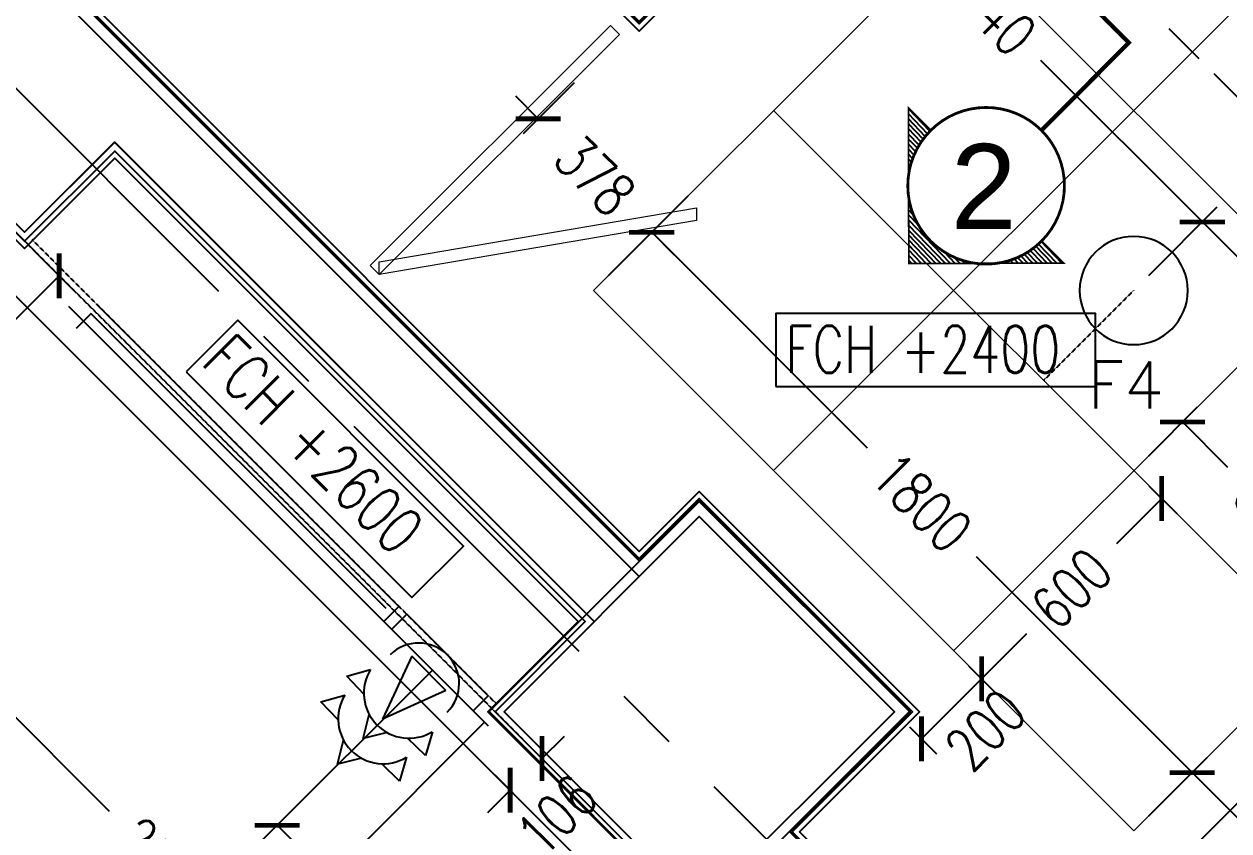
# Model space of a CAD drawing. Header units: millimetres. Extents: x 186805 to 449048, y 2167 to 51540.
# Drawn here: x 433022 to 435860, y 10894 to 12794 of the extents above; entities that cross this region are included whole.
import ezdxf
from ezdxf.enums import TextEntityAlignment as Align

# ---------------------------------------------------------------- set-up
doc = ezdxf.new("R2010")
doc.units = ezdxf.units.MM
for name, pattern in [('BC$0$DASHDOT2', [0.5, 0.25, -0.125, 0, -0.125]), ('BC$0$HIDDEN', [0.375, 0.25, -0.125]), ('BC$0$XR-BAS2-BLOCK-B$1$CENTER', [2, 1.25, -0.25, 0.25, -0.25]), ('CENTER', [2, 1.25, -0.25, 0.25, -0.25]), ('HIDDEN2', [0.1875, 0.125, -0.0625])]:
    doc.linetypes.add(name, pattern=pattern)
doc.layers.get('0').update_dxf_attribs({"linetype": 'CONTINUOUS'})
doc.layers.get('Defpoints').update_dxf_attribs({"linetype": 'CONTINUOUS'})
for name, color, linetype, lineweight in [('0-60x60-C', 3, 'CONTINUOUS', 13), ('A-Door shower', 3, 'CONTINUOUS', 9), ('wall', 4, 'CONTINUOUS', 25)]:
    doc.layers.add(name, color=color, linetype=linetype, lineweight=lineweight)
for name, color, linetype in [('0-cornice-C', 3, 'CONTINUOUS'), ('0TG-grid', 9, 'CENTER'), ('0TG-text', 4, 'CONTINUOUS'), ('A-ABOV', 1, 'HIDDEN2'), ('A-CONC-BLDG', 6, 'CONTINUOUS'), ('a-wall', 140, 'CONTINUOUS'), ('BC-dim', 1, 'CONTINUOUS'), ('BC-TILES', 2, 'CONTINUOUS'), ('dimension', 7, 'CONTINUOUS'), ('E-ARMATUR', 2, 'CONTINUOUS'), ('E-LITE-CLUG', 2, 'CONTINUOUS'), ('MEP', 16, 'CONTINUOUS'), ('SHADOW LINE', 151, 'CONTINUOUS'), ('SITE SURVEY ROOM$0$SITE SURVEY ROOM$0$DECORATIVE DETAILS-1$0$WALL FIXTURE DETAILS$0$ECO-WORLD DETAILS$0$FINAL ECO-1#$0$REV ECO$0$FINAL DRGS1$0$REFER', 7, 'CONTINUOUS'), ('TEXT', 3, 'CONTINUOUS')]:
    doc.layers.add(name, color=color, linetype=linetype)
doc.styles.add('BW.B$0$SAS', font='sanss___.ttf')
doc.styles.add('ROMANS_075', font='romans.shx', dxfattribs={"width": 0.75})
doc.dimstyles.new('ARCH_1-50B$0', dxfattribs={"dimscale": 1000, "dimtxt": 0.11, "dimasz": 0.075, "dimexe": 0.05, "dimexo": 0.05, "dimgap": 0.055, "dimtad": 0, "dimdec": 0, "dimrnd": 1, "dimzin": 12, "dimdsep": 46, "dimtxsty": 'ROMANS_075', "dimblk1": 'ARCHTICK', "dimblk2": 'ARCHTICK', "dimsah": 1, "dimcen": 0.07, "dimclrd": 9, "dimclre": 9, "dimadec": 0, "dimazin": 0, "dimtfac": 1, "dimtdec": 0, "dimtofl": 0, "dimtmove": 0, "dimatfit": 3, "dimldrblk": 'ARCHTICK', "dimfxl": 0.05, "dimtolj": 1, "dimtzin": 12, "dimarcsym": 0})

# ---------------------------------------------------------------- blocks, each defined once
blk = doc.blocks.new('A$C7C4A1575')
at = {"layer": 'A-ABOV', "color": 8}
blk.add_line((14887.5, 40340.1), (15981.1, 39246.5), dxfattribs=at)
at = {"layer": 'A-CONC-BLDG', "color": 8}
blk.add_lwpolyline([(14410.2, 39862.8), (13915.3, 40357.7), (14410.2, 40852.7), (14905.2, 40357.7)], close=True, dxfattribs=at)
at = {"layer": 'A-Door shower', "color": 8}
for points in [[(14416.6, 39171.1), (14416.6, 39201.1), (15163.8, 39328.4), (15163.8, 39298.4)], [(14619.4, 38741.5), (14598.1, 38762.7), (15163.8, 39328.4), (15185, 39307.2)]]:
    blk.add_lwpolyline(points, close=True, dxfattribs=at)
at = {"layer": 'a-wall', "color": 8}
blk.add_line((14569.3, 40021.9), (15895.7, 38695.5), dxfattribs=at)
blk.add_lwpolyline([(16167.9, 38635.4), (16107.8, 38695.5), (16320, 38907.6), (15999.3, 39228.3), (15787.2, 39016.2), (14675.4, 40127.9)], dxfattribs=at)
blk = doc.blocks.new('A$C32DD6ECA')
at = {"layer": '0-60x60-C', "color": 16, "xscale": 0.0418312498368323, "yscale": 0.0418312498368323, "zscale": 0.0418312498368323, "rotation": 180}
blk.add_blockref('A$C7C4A1575', (4397.08, 2202.64), dxfattribs=at)
blk = doc.blocks.new('_ArchTick')
at = {"color": 0, "linetype": 'ByBlock', "const_width": 0.15}
blk.add_lwpolyline([(-0.5, -0.5), (0.5, 0.5)], dxfattribs=at)
blk = doc.blocks.new('*D76')
at = {"layer": 'Defpoints', "color": 0, "transparency": 16777216}
for p in [(-565832.2, -210568.3), (-565993.7, -210729.8), (-564975.5, -211748.1)]:
    blk.add_point(p, dxfattribs=at)
at = {"layer": 'dimension', "color": 9, "lineweight": -2, "transparency": 16777216}
for p, q in [((-565958.4, -210694.5), (-565796.9, -210533)), ((-565832.2, -210568.3), (-565451.6, -210948.9)), ((-564814, -211586.5), (-565194.6, -211206)), ((-564940.2, -211712.7), (-564778.6, -211551.2))]:
    blk.add_line(p, q, dxfattribs=at)
at = {"layer": 'dimension', "color": 9, "lineweight": -2, "transparency": 16777216, "xscale": 75, "yscale": 75, "zscale": 75}
for p, rotation in [((-565832.2, -210568.3), 135.0000000000033), ((-564814, -211586.5), 315.0000000000032)]:
    blk.add_blockref('_ArchTick', p, dxfattribs=dict(at, rotation=rotation))
at = {"layer": 'dimension', "color": 0, "transparency": 16777216, "insert": (-565323.1, -211077.4), "char_height": 100, "attachment_point": 5, "rotation": 315, "style": 'ROMANS_075'}
blk.add_mtext('\\A1;1440', dxfattribs=at)
blk = doc.blocks.new('*D78')
at = {"layer": 'Defpoints', "color": 0, "transparency": 16777216}
for p in [(-567012, -209711.6), (-565832.2, -210568.3), (-565993.7, -210729.8)]:
    blk.add_point(p, dxfattribs=at)
at = {"layer": 'dimension', "color": 9, "lineweight": -2, "transparency": 16777216}
for p, q in [((-566976.6, -209676.3), (-566815.1, -209514.7)), ((-566850.4, -209550.1), (-566469.9, -209930.7)), ((-565832.2, -210568.3), (-566212.8, -210187.7)), ((-565958.4, -210694.5), (-565796.9, -210533))]:
    blk.add_line(p, q, dxfattribs=at)
at = {"layer": 'dimension', "color": 9, "lineweight": -2, "transparency": 16777216, "xscale": 75, "yscale": 75, "zscale": 75}
for p, rotation in [((-566850.4, -209550.1), 135.0000000000016), ((-565832.2, -210568.3), 315.0000000000016)]:
    blk.add_blockref('_ArchTick', p, dxfattribs=dict(at, rotation=rotation))
at = {"layer": 'dimension', "color": 0, "transparency": 16777216, "insert": (-566341.3, -210059.2), "char_height": 100, "attachment_point": 5, "rotation": 315, "style": 'ROMANS_075'}
blk.add_mtext('\\A1;1440', dxfattribs=at)
blk = doc.blocks.new('*D80')
at = {"layer": 'Defpoints', "color": 0, "transparency": 16777216}
for p in [(-564720.9, -210729.8), (-564631.6, -210819.2), (-565993.7, -212002.6)]:
    blk.add_point(p, dxfattribs=at)
at = {"layer": 'dimension', "color": 9, "lineweight": -2, "transparency": 16777216}
for p, q in [((-564685.6, -210765.2), (-564596.3, -210854.5)), ((-564631.6, -210819.2), (-565139.5, -211327)), ((-565904.4, -212092), (-565396.6, -211584.1)), ((-565958.4, -212038), (-565869, -212127.3))]:
    blk.add_line(p, q, dxfattribs=at)
at = {"layer": 'dimension', "color": 9, "lineweight": -2, "transparency": 16777216, "xscale": 75, "yscale": 75, "zscale": 75}
for p, rotation in [((-564631.6, -210819.2), 45.00000000000524), ((-565904.4, -212092), 225.0000000000052)]:
    blk.add_blockref('_ArchTick', p, dxfattribs=dict(at, rotation=rotation))
at = {"layer": 'dimension', "color": 0, "transparency": 16777216, "insert": (-565268, -211455.6), "char_height": 100, "attachment_point": 5, "rotation": 45, "style": 'ROMANS_075'}
blk.add_mtext('\\A1;1800', dxfattribs=at)
blk = doc.blocks.new('*D83')
at = {"layer": 'Defpoints', "color": 0, "transparency": 16777216}
for p in [(-566416, -211580.4), (-566557.4, -211721.8), (-566493.7, -211785.6)]:
    blk.add_point(p, dxfattribs=at)
at = {"layer": 'dimension', "color": 9, "lineweight": -2, "transparency": 16777216}
for p, q in [((-566380.6, -211615.8), (-566316.9, -211679.5)), ((-566352.2, -211644.1), (-566493.7, -211785.6)), ((-566522, -211757.2), (-566458.3, -211820.9))]:
    blk.add_line(p, q, dxfattribs=at)
at = {"layer": 'dimension', "color": 9, "lineweight": -2, "transparency": 16777216, "xscale": 75, "yscale": 75, "zscale": 75}
for p, rotation in [((-566352.2, -211644.1), 45.00000000005308), ((-566493.7, -211785.6), 225.000000000053)]:
    blk.add_blockref('_ArchTick', p, dxfattribs=dict(at, rotation=rotation))
at = {"layer": 'dimension', "color": 0, "transparency": 16777216, "insert": (-566343.1, -211764.4), "char_height": 100, "attachment_point": 5, "rotation": 45, "style": 'ROMANS_075'}
blk.add_mtext('\\A1;200', dxfattribs=at)
blk = doc.blocks.new('*D84')
at = {"layer": 'Defpoints', "color": 0, "transparency": 16777216}
for p in [(-567276.3, -210205.2), (-567009.1, -210472.4), (-567129.2, -210592.5)]:
    blk.add_point(p, dxfattribs=at)
at = {"layer": 'dimension', "color": 9, "lineweight": -2, "transparency": 16777216}
for p, q in [((-567311.6, -210240.6), (-567431.7, -210360.6)), ((-567396.4, -210325.3), (-567449.4, -210272.3)), ((-567044.4, -210507.8), (-567164.5, -210627.8)), ((-567129.2, -210592.5), (-567076.1, -210645.5))]:
    blk.add_line(p, q, dxfattribs=at)
at = {"layer": 'dimension', "color": 9, "lineweight": -2, "transparency": 16777216, "xscale": 75, "yscale": 75, "zscale": 75}
for p, rotation in [((-567396.4, -210325.3), 315), ((-567129.2, -210592.5), 135)]:
    blk.add_blockref('_ArchTick', p, dxfattribs=dict(at, rotation=rotation))
at = {"layer": 'dimension', "color": 0, "transparency": 16777216, "insert": (-567262.8, -210458.9), "char_height": 100, "attachment_point": 5, "rotation": 315, "style": 'ROMANS_075'}
blk.add_mtext('\\A1;378', dxfattribs=at)
blk = doc.blocks.new('*D85')
at = {"layer": 'Defpoints', "color": 0, "transparency": 16777216}
for p in [(-565993.7, -212002.6), (-564316.4, -213405.3), (-564453.8, -213542.6)]:
    blk.add_point(p, dxfattribs=at)
at = {"layer": 'dimension', "color": 9, "lineweight": -2, "transparency": 16777216}
for p, q in [((-565958.4, -211967.3), (-565821, -211829.9)), ((-565856.4, -211865.3), (-565218.7, -212502.9)), ((-564316.4, -213405.3), (-564954, -212767.6)), ((-564418.4, -213507.3), (-564281, -213369.9))]:
    blk.add_line(p, q, dxfattribs=at)
at = {"layer": 'dimension', "color": 9, "lineweight": -2, "transparency": 16777216, "xscale": 75, "yscale": 75, "zscale": 75}
for p, rotation in [((-565856.4, -211865.3), 135.0000000000303), ((-564316.4, -213405.3), 315.0000000000304)]:
    blk.add_blockref('_ArchTick', p, dxfattribs=dict(at, rotation=rotation))
at = {"layer": 'dimension', "color": 0, "transparency": 16777216, "insert": (-565086.4, -212635.3), "char_height": 100, "attachment_point": 5, "rotation": 315, "style": 'ROMANS_075'}
blk.add_mtext('\\A1;2178', dxfattribs=at)
blk = doc.blocks.new('*D86')
at = {"layer": 'Defpoints', "color": 0, "transparency": 16777216}
for p in [(-567129.2, -210592.5), (-567266.5, -210729.8), (-565993.7, -212002.6)]:
    blk.add_point(p, dxfattribs=at)
at = {"layer": 'dimension', "color": 9, "lineweight": -2, "transparency": 16777216}
for p, q in [((-567231.2, -210694.5), (-567093.8, -210557.1)), ((-567129.2, -210592.5), (-566621.3, -211100.3)), ((-565856.4, -211865.3), (-566364.2, -211357.4)), ((-565958.4, -211967.3), (-565821, -211829.9))]:
    blk.add_line(p, q, dxfattribs=at)
at = {"layer": 'dimension', "color": 9, "lineweight": -2, "transparency": 16777216, "xscale": 75, "yscale": 75, "zscale": 75}
for p, rotation in [((-567129.2, -210592.5), 135), ((-565856.4, -211865.3), 315)]:
    blk.add_blockref('_ArchTick', p, dxfattribs=dict(at, rotation=rotation))
at = {"layer": 'dimension', "color": 0, "transparency": 16777216, "insert": (-566492.8, -211228.9), "char_height": 100, "attachment_point": 5, "rotation": 315, "style": 'ROMANS_075'}
blk.add_mtext('\\A1;1800', dxfattribs=at)
blk = doc.blocks.new('*D87')
at = {"layer": 'Defpoints', "color": 0, "transparency": 16777216}
for p in [(-565993.7, -211154.1), (-565928, -211219.9), (-566418, -211578.4)]:
    blk.add_point(p, dxfattribs=at)
at = {"layer": 'dimension', "color": 9, "lineweight": -2, "transparency": 16777216}
for p, q in [((-565958.4, -211189.5), (-565892.6, -211255.2)), ((-565928, -211219.9), (-566034.3, -211326.2)), ((-566352.2, -211644.1), (-566245.9, -211537.8)), ((-566382.6, -211613.7), (-566316.9, -211679.5))]:
    blk.add_line(p, q, dxfattribs=at)
at = {"layer": 'dimension', "color": 9, "lineweight": -2, "transparency": 16777216, "xscale": 75, "yscale": 75, "zscale": 75}
for p, rotation in [((-565928, -211219.9), 45.00000000001572), ((-566352.2, -211644.1), 225.0000000000157)]:
    blk.add_blockref('_ArchTick', p, dxfattribs=dict(at, rotation=rotation))
at = {"layer": 'dimension', "color": 0, "transparency": 16777216, "insert": (-566140.1, -211432), "char_height": 100, "attachment_point": 5, "rotation": 45, "style": 'ROMANS_075'}
blk.add_mtext('\\A1;600', dxfattribs=at)
blk = doc.blocks.new('*D88')
at = {"layer": 'Defpoints', "color": 0, "transparency": 16777216}
for p in [(-565878.9, -211039.3), (-565993.7, -211154.1), (-565569.5, -211578.4)]:
    blk.add_point(p, dxfattribs=at)
at = {"layer": 'dimension', "color": 9, "lineweight": -2, "transparency": 16777216}
for p, q in [((-565958.4, -211118.8), (-565843.6, -211003.9)), ((-565878.9, -211039.3), (-565772.6, -211145.6)), ((-565454.7, -211463.6), (-565561, -211357.2)), ((-565534.1, -211543), (-565419.3, -211428.2))]:
    blk.add_line(p, q, dxfattribs=at)
at = {"layer": 'dimension', "color": 9, "lineweight": -2, "transparency": 16777216, "xscale": 75, "yscale": 75, "zscale": 75}
for p, rotation in [((-565878.9, -211039.3), 135.0000000000315), ((-565454.7, -211463.6), 315.0000000000314)]:
    blk.add_blockref('_ArchTick', p, dxfattribs=dict(at, rotation=rotation))
at = {"layer": 'dimension', "color": 0, "transparency": 16777216, "insert": (-565666.8, -211251.4), "char_height": 100, "attachment_point": 5, "rotation": 315, "style": 'ROMANS_075'}
blk.add_mtext('\\A1;600', dxfattribs=at)
blk = doc.blocks.new('*D167')
at = {"layer": 'Defpoints', "color": 0, "transparency": 16777216}
for p in [(-567345.2, -211874.4), (-567462.5, -211907), (-567420.2, -211949.4)]:
    blk.add_point(p, dxfattribs=at)
at = {"layer": 'dimension', "color": 9, "lineweight": -2, "transparency": 16777216}
for p, q in [((-567380.6, -211839.1), (-567422.9, -211796.7)), ((-567387.6, -211832.1), (-567334.6, -211779.1)), ((-567455.6, -211914), (-567497.9, -211871.7)), ((-567462.5, -211907), (-567515.6, -211960.1))]:
    blk.add_line(p, q, dxfattribs=at)
at = {"layer": 'dimension', "color": 9, "lineweight": -2, "transparency": 16777216, "xscale": 75, "yscale": 75, "zscale": 75}
for p, rotation in [((-567387.6, -211832.1), 225.0000000001891), ((-567462.5, -211907), 45.0000000001891)]:
    blk.add_blockref('_ArchTick', p, dxfattribs=dict(at, rotation=rotation))
at = {"layer": 'dimension', "color": 0, "transparency": 16777216, "insert": (-567352.2, -211965.4), "char_height": 100, "attachment_point": 5, "rotation": 45, "style": 'ROMANS_075'}
blk.add_mtext('\\A1;106', dxfattribs=at)
blk = doc.blocks.new('*D195')
at = {"layer": 'Defpoints', "color": 0, "transparency": 16777216}
for p in [(-567610.1, -211588.3), (-567487.2, -211711.2), (-567888.3, -212112.3)]:
    blk.add_point(p, dxfattribs=at)
at = {"layer": 'dimension', "color": 9, "lineweight": -2, "transparency": 16777216}
for p, q in [((-567645.5, -211623.7), (-568046.5, -212024.7)), ((-567522.6, -211746.6), (-567923.6, -212147.6)), ((-568011.2, -211989.4), (-567888.3, -212112.3))]:
    blk.add_line(p, q, dxfattribs=at)
at = {"layer": 'dimension', "color": 9, "lineweight": -2, "transparency": 16777216, "xscale": 75, "yscale": 75, "zscale": 75}
for p, rotation in [((-568011.2, -211989.4), 134.9999999989823), ((-567888.3, -212112.3), 314.9999999989823)]:
    blk.add_blockref('_ArchTick', p, dxfattribs=dict(at, rotation=rotation))
at = {"layer": 'dimension', "color": 0, "transparency": 16777216, "insert": (-568149.5, -212250.6), "char_height": 100, "attachment_point": 5, "rotation": 315, "style": 'ROMANS_075'}
blk.add_mtext('\\A1;174', dxfattribs=at)
blk = doc.blocks.new('*D196')
at = {"layer": 'Defpoints', "color": 0, "transparency": 16777216}
for p in [(-568774.5, -210494.7), (-566681.1, -212588), (-567227.9, -213134.7)]:
    blk.add_point(p, dxfattribs=at)
at = {"layer": 'dimension', "color": 9, "lineweight": -2, "transparency": 16777216}
for p, q in [((-568809.8, -210530.1), (-569356.5, -211076.8)), ((-569321.2, -211041.4), (-568406.8, -211955.8)), ((-567227.9, -213134.7), (-568142.2, -212220.4)), ((-566716.5, -212623.4), (-567263.2, -213170.1))]:
    blk.add_line(p, q, dxfattribs=at)
at = {"layer": 'dimension', "color": 9, "lineweight": -2, "transparency": 16777216, "xscale": 75, "yscale": 75, "zscale": 75}
for p, rotation in [((-569321.2, -211041.4), 134.9999999999598), ((-567227.9, -213134.7), 314.9999999999598)]:
    blk.add_blockref('_ArchTick', p, dxfattribs=dict(at, rotation=rotation))
at = {"layer": 'dimension', "color": 0, "transparency": 16777216, "insert": (-568274.5, -212088.1), "char_height": 100, "attachment_point": 5, "rotation": 315, "style": 'ROMANS_075'}
blk.add_mtext('\\A1;2960', dxfattribs=at)
blk = doc.blocks.new('f44')
at = {"layer": 'E-ARMATUR', "color": 16}
blk.add_circle((0, 0), 127.5, dxfattribs=at)
blk = doc.blocks.new('*D237')
at = {"layer": '0TG-text', "color": 9, "lineweight": -2, "transparency": 16777216}
for p, q in [((-570500.1, -212080.3), (-569950.2, -211530.5)), ((-569985.6, -211565.8), (-569052.3, -212499.1)), ((-567832.9, -213718.6), (-568766.2, -212785.3)), ((-568347.4, -214233.1), (-567797.5, -213683.2))]:
    blk.add_line(p, q, dxfattribs=at)
at = {"layer": 'Defpoints', "color": 0, "transparency": 16777216}
for p in [(-570535.4, -212115.7), (-567832.9, -213718.6), (-568382.7, -214268.4)]:
    blk.add_point(p, dxfattribs=at)
at = {"layer": '0TG-text', "color": 9, "lineweight": -2, "transparency": 16777216, "xscale": 75, "yscale": 75, "zscale": 75}
for p, rotation in [((-569985.6, -211565.8), 134.9999999999996), ((-567832.9, -213718.6), 314.9999999999996)]:
    blk.add_blockref('_ArchTick', p, dxfattribs=dict(at, rotation=rotation))
at = {"layer": '0TG-text', "color": 0, "transparency": 16777216, "insert": (-568909.2, -212642.2), "char_height": 110, "attachment_point": 5, "rotation": 315, "style": 'ROMANS_075'}
blk.add_mtext('\\A1;3044', dxfattribs=at)
blk = doc.blocks.new('*D239')
at = {"layer": '0TG-text', "color": 9, "lineweight": -2, "transparency": 16777216}
for p, q in [((-568784.4, -210435.3), (-568489.3, -210730.4)), ((-568524.6, -210695), (-569240.8, -211411.2)), ((-570240.4, -212410.8), (-569524.2, -211694.6)), ((-570500.1, -212151.1), (-570205, -212446.1))]:
    blk.add_line(p, q, dxfattribs=at)
at = {"layer": 'Defpoints', "color": 0, "transparency": 16777216}
for p in [(-568819.7, -210400), (-568524.6, -210695), (-570535.4, -212115.7)]:
    blk.add_point(p, dxfattribs=at)
at = {"layer": '0TG-text', "color": 9, "lineweight": -2, "transparency": 16777216, "xscale": 75, "yscale": 75, "zscale": 75}
for p, rotation in [((-568524.6, -210695), 44.99999999993731), ((-570240.4, -212410.8), 224.9999999999373)]:
    blk.add_blockref('_ArchTick', p, dxfattribs=dict(at, rotation=rotation))
at = {"layer": '0TG-text', "color": 0, "transparency": 16777216, "insert": (-569382.5, -211552.9), "char_height": 110, "attachment_point": 5, "rotation": 45, "style": 'ROMANS_075'}
blk.add_mtext('\\A1;2426', dxfattribs=at)
blk = doc.blocks.new('A$C35C014DB')
at = {"layer": 'SITE SURVEY ROOM$0$SITE SURVEY ROOM$0$DECORATIVE DETAILS-1$0$WALL FIXTURE DETAILS$0$ECO-WORLD DETAILS$0$FINAL ECO-1#$0$REV ECO$0$FINAL DRGS1$0$REFER'}
h = blk.add_hatch(dxfattribs=at)
h.set_pattern_fill('ANSI31', color=8, scale=65.876541, angle=181.1291, style=0)
h.set_pattern_definition([(313.87088, (18232.939, 7622.172), (-5.936328, -5.706848), [])])
h.paths.add_polyline_path([(15353.4, 9346.2, -0.333605), (15196.4, 9502.5), (15196.8, 9345.9)])
h.paths.add_polyline_path([(15248.3, 9659.1), (15196, 9711.1), (15196.3, 9554.5, -0.162403)])
h.paths.add_polyline_path([(15562, 9346.7), (15509.7, 9398.8, -0.162403), (15405.4, 9346.3)])
h.paths.add_polyline_path([(15099.7, 9680.9), (15183.3, 9764.8), (15225, 9723.4), (15141.3, 9639.4)], flags=9)
at = {"color": 8, "linetype": 'BC$0$HIDDEN', "ltscale": 400}
blk.add_line((16941.4, 8767.5), (15571.2, 10137.8), dxfattribs=at)
at = {"color": 9}
blk.add_lwpolyline([(7749.1, 8512.9), (8983.6, 7278.4), (8983.6, 3762.9), (11357, 3762.9), (15053.5, 7459.4), (14222.6, 8290.2), (14434.7, 8502.3), (13326.5, 9610.6), (13114.4, 9398.4), (12772.5, 9740.3), (12984.6, 9952.4), (12157.3, 10779.8), (11945.2, 10567.6), (11605.8, 10907), (11817.9, 11119.2), (9594.6, 13342.5), (9382.5, 13130.4), (8907.8, 13605), (8907.8, 15662.9)], dxfattribs=at)
at = {"layer": '0-60x60-C', "color": 2}
for p, q in [((14453.9, 9282.2), (15726.7, 10555)), ((15726.7, 8009.4), (14453.9, 9282.2)), ((16999.5, 9282.2), (15726.7, 8009.4))]:
    blk.add_line(p, q, dxfattribs=at)
at = {"layer": '0-60x60-C', "color": 1}
for p, q in [((16151, 10130.7), (14878.2, 8857.9)), ((16575.2, 8857.9), (15302.5, 10130.7)), ((16151, 8433.7), (14878.2, 9706.5)), ((16575.2, 9706.5), (15302.5, 8433.7))]:
    blk.add_line(p, q, dxfattribs=at)
at = {"layer": '0-cornice-C', "color": 1}
blk.add_lwpolyline([(7899, 8512.9), (10874.5, 11488.5), (14903.5, 7459.4), (11310.9, 3868.9), (9089.6, 3868.9), (9089.6, 7322.3)], close=True, dxfattribs=at)
at = {"layer": '0TG-grid', "linetype": 'BC$0$XR-BAS2-BLOCK-B$1$CENTER', "ltscale": 600}
blk.add_line((18663.2, 4189), (9081.9, 13770.3), dxfattribs=at)
at = {"layer": 'A-ABOV'}
blk.add_line((14288.3, 8224.5), (13114.4, 9398.4), dxfattribs=at)
at = {"layer": 'A-CONC-BLDG'}
blk.add_lwpolyline([(14703.4, 7830.6), (14243.8, 8290.2), (14703.4, 8749.8), (15163.1, 8290.2)], close=True, dxfattribs=at)
at = {"layer": 'BC-dim', "color": 2, "linetype": 'BC$0$DASHDOT2', "ltscale": 500, "const_width": 10}
blk.add_lwpolyline([(15509.2, 9659.6), (15715.2, 9865.7), (14973.7, 10610.2)], dxfattribs=at)
at = {"layer": 'BC-TILES', "color": 71}
blk.add_lwpolyline([(16842.4, 6081.9), (18149.2, 7388.7), (16876.4, 8661.4), (17371.4, 9156.4), (15055.8, 11471.9), (14774.3, 11471.9), (13997.2, 10694.9), (14669, 10023.2), (14561.5, 9915.7), (13889.7, 10587.4), (13254.8, 9952.4), (14562, 8645.2), (14703.4, 8786.6), (15199.8, 8290.2), (14917, 8007.4)], close=True, dxfattribs=at)
at = {"layer": 'BC-TILES'}
blk.add_lwpolyline([(16842.4, 6087.6), (18143.5, 7388.7), (16870.7, 8661.4), (17365.7, 9156.4), (15054.2, 11467.9), (14775.9, 11467.9), (14002.9, 10694.9), (14674.7, 10023.2), (14561.5, 9910), (13889.7, 10581.8), (13260.4, 9952.4), (14562, 8650.8), (14703.4, 8792.3), (15205.5, 8290.2), (14922.6, 8007.4)], close=True, dxfattribs=at)
at = {"layer": 'E-LITE-CLUG', "linetype": 'HIDDEN2'}
blk.add_line((15726.7, 9282.2), (15514.6, 9070.1), dxfattribs=at)
at = {"layer": 'MEP'}
for p, q in [((13217.9, 9245.5), (13995.7, 8467.6)), ((13270.9, 9227.8), (13235.5, 9192.4)), ((13965.6, 8533), (13271.4, 9227.3)), ((13995.7, 8538.3), (13288.6, 9245.5)), ((13930.8, 8532.5), (14206.3, 8257)), ((13960.3, 8503), (13995.7, 8538.3)), ((14014.4, 8519.7), (13979, 8484.3)), ((14206.3, 8327.8), (14014.4, 8519.7)), ((14026.8, 8420.9), (13957.7, 8272.4)), ((14106.8, 8340.2), (14026.8, 8420.9)), ((13873.1, 8373.8), (13929.4, 8389.6)), ((13913.6, 8331.5), (13873.1, 8373.8)), ((13812.3, 8313.5), (13868.7, 8329.4)), ((14106.8, 8340.2), (13957.7, 8272.4)), ((14170.9, 8292.4), (14206.3, 8327.8)), ((13852.9, 8271.3), (13812.3, 8313.5)), ((13911.7, 8226.9), (13926.2, 8283.6)), ((13968.6, 8240.8), (13911.7, 8226.9)), ((14074.7, 8243.1), (14058.3, 8186.9)), ((13851, 8166.6), (13865.5, 8223.4)), ((14058.3, 8186.9), (14016.4, 8227.8)), ((13907.9, 8180.6), (13851, 8166.6)), ((14013.9, 8182.9), (13997.6, 8126.7)), ((13997.6, 8126.7), (13955.7, 8167.6))]:
    blk.add_line(p, q, dxfattribs=at)
for points in [[(13826.1, 9840.5, 0, 0, 0), (13751.5, 9915.1, 0, 0, 0), (13775.8, 9939.4, 0, 0, 0), (13676.1, 9944.5, 0, 0, 0), (13699.1, 9967.5, 0, 0, 0), (13635.8, 10030.8, 60, 0, 0), (13529.7, 10136.9, 0, 0, 0)], [(13560.9, 8775.1, 0, 0, 0), (13386.5, 8600.7, 75, 0, 0), (13280.4, 8494.6, 0, 0, 0)], [(13773.1, 8563, 0, 0, 0), (13598.6, 8388.6, 75, 0, 0), (13492.6, 8282.5, 0, 0, 0)], [(13978.5, 8357.6, 0, 0, 0), (13804, 8183.1, 75, 0, 0), (13698, 8077.1, 0, 0, 0)], [(13737.5, 8005.8, 0, 0, 0), (13812.1, 8080.4, 0, 0, 0), (13836.4, 8056.1, 0, 0, 0), (13841.5, 8155.8, 0, 0, 0), (13864.5, 8132.8, 0, 0, 0), (13927.8, 8196.1, 60, 0, 0), (14033.9, 8302.2, 0, 0, 0)]]:
    blk.add_lwpolyline(points, format="xyseb", dxfattribs=at)
for centre, radius, start, end in [((14042.7, 8356.7), 95.2, 314.7514, 134.7514), ((14019.6, 8333.8), 106.1, 148.2502, 301.2527), ((13958.9, 8273.6), 106.1, 148.2502, 301.2527)]:
    blk.add_arc(centre, radius, start, end, dxfattribs=at)
at = {"layer": 'SHADOW LINE'}
blk.add_lwpolyline([(7754, 8524.9), (8995.6, 7283.4), (8995.6, 3774.9), (11352.1, 3774.9), (15036.5, 7459.4), (14205.6, 8290.2), (14417.8, 8502.3), (13326.5, 9593.6), (13114.4, 9381.5), (12755.5, 9740.3), (12967.7, 9952.4), (12157.3, 10762.8), (11945.2, 10550.7), (11588.8, 10907), (11801, 11119.2), (9594.6, 13325.5), (9382.5, 13113.4), (8895.8, 13600)], dxfattribs=at)
blk.add_lwpolyline([(16842.4, 6104.5), (18126.5, 7388.7), (16853.8, 8661.4), (17348.7, 9156.4), (15049.2, 11455.9), (14780.9, 11455.9), (14019.9, 10694.9), (14691.6, 10023.2), (14561.5, 9893), (13889.7, 10564.8), (13277.4, 9952.4), (14562, 8667.8), (14703.4, 8809.2), (15222.5, 8290.2), (14939.6, 8007.4)], close=True, dxfattribs=at)
at = {"layer": 'SITE SURVEY ROOM$0$SITE SURVEY ROOM$0$DECORATIVE DETAILS-1$0$WALL FIXTURE DETAILS$0$ECO-WORLD DETAILS$0$FINAL ECO-1#$0$REV ECO$0$FINAL DRGS1$0$REFER', "color": 8, "const_width": 6.59}
blk.add_lwpolyline([(15248.3, 9659.1, -1), (15509.7, 9398.8, -1), (15248.3, 9659.1)], format="xyb", dxfattribs=at)
at = {"layer": 'SITE SURVEY ROOM$0$SITE SURVEY ROOM$0$DECORATIVE DETAILS-1$0$WALL FIXTURE DETAILS$0$ECO-WORLD DETAILS$0$FINAL ECO-1#$0$REV ECO$0$FINAL DRGS1$0$REFER', "color": 1, "const_width": 3.95}
blk.add_lwpolyline([(15509.8, 9398.9), (15562, 9346.7), (15196.8, 9345.9), (15196, 9712.7), (15249, 9659.7)], dxfattribs=at)
at = {"layer": 'TEXT', "color": 4}
for points in [[(14883.8, 9056.4), (15636.3, 9056.4), (15636.3, 9228.2), (14883.8, 9228.2)], [(13494.7, 9091), (14026.8, 8558.9), (14148.2, 8680.4), (13616.2, 9212.5)]]:
    blk.add_lwpolyline(points, close=True, dxfattribs=at)
at = {"layer": 'wall'}
blk.add_line((14562, 8608.4), (13218, 9952.4), dxfattribs=at)
blk.add_lwpolyline([(12945.8, 10012.5), (13005.9, 9952.4), (12793.7, 9740.3), (13114.4, 9419.6), (13326.5, 9631.8), (14456, 8502.3)], dxfattribs=at)
at = {"layer": 'MEP', "xscale": -1, "rotation": 180}
blk.add_blockref('f44', (15726.7, 9282.2), dxfattribs=at)
at = {"layer": 'SITE SURVEY ROOM$0$SITE SURVEY ROOM$0$DECORATIVE DETAILS-1$0$WALL FIXTURE DETAILS$0$ECO-WORLD DETAILS$0$FINAL ECO-1#$0$REV ECO$0$FINAL DRGS1$0$REFER', "color": 3, "style": 'BW.B$0$SAS'}
blk.add_text('2', height=200, dxfattribs=at).set_placement((15295.7, 9627.3), align=Align.TOP_LEFT)
at = {"layer": 'TEXT', "color": 2, "linetype": 'Continuous', "style": 'ROMANS_075'}
blk.add_text('F4', height=110, dxfattribs=at).set_placement((15618.7, 9004.7))
at = {"layer": 'TEXT', "color": 2, "linetype": 'Continuous', "insert": (14906.7, 9143.7), "char_height": 110, "attachment_point": 4, "style": 'ROMANS_075'}
blk.add_mtext('FCH +2400', dxfattribs=at)
at = {"layer": 'TEXT', "color": 2, "linetype": 'Continuous', "insert": (13566, 9149.2), "char_height": 110, "attachment_point": 4, "rotation": 315, "style": 'ROMANS_075'}
blk.add_mtext('FCH +2600', dxfattribs=at)
at = {"layer": '0TG-text', "color": 2}
for p2, distance, picture, middle in [((12900.7, 9612.1), -417.3, '*D239', (12337.9, 8459.1)), ((13337.7, 5743.6), 777.6, '*D237', (12811.2, 7369.8))]:
    dim = blk.add_aligned_dim(p1=(11185, 7896.3), p2=p2, distance=distance, dimstyle='ARCH_1-50B$0', dxfattribs=at)
    dim.commit()
    dim.dimension.update_dxf_attribs({"geometry": picture, "text_midpoint": middle, "insert": (581720.5, 220012)})
at = {"layer": 'dimension'}
for p1, p2, distance, picture, middle in [((14708.5, 10300.4), (15726.7, 9282.2), 228.4, '*D78', (15379.1, 9952.8)), ((14444.2, 9806.8), (14711.4, 9539.6), -169.8, '*D84', (14457.7, 9553.2)), ((12946, 9517.3), (15039.3, 7424), -773.2, '*D196', (13445.9, 7924)), ((16744.9, 8264), (15726.7, 9282.2), -228.4, '*D76', (16397.4, 8934.6)), ((15726.7, 8009.4), (14453.9, 9282.2), -194.3, '*D86', (15227.7, 8783.2)), ((15726.7, 8009.4), (16999.5, 9282.2), -126.3, '*D80', (16452.4, 8556.5)), ((16151, 8433.7), (15726.7, 8857.9), -162.4, '*D88', (16053.7, 8760.6)), ((15302.5, 8433.7), (15726.7, 8857.9), -93, '*D87', (15580.4, 8580)), ((14110.3, 8423.7), (14233.2, 8300.8), -567.2, '*D195', (13571, 7761.5)), ((15726.7, 8009.4), (17266.7, 6469.4), 194.3, '*D85', (16634.1, 7376.8))]:
    dim = blk.add_aligned_dim(p1=p1, p2=p2, distance=distance, dimstyle='ARCH_1-50B$0', override={"dimtxt": 0.1, "dimtmove": 2}, dxfattribs=at)
    dim.commit()
    dim.dimension.update_dxf_attribs({"geometry": picture, "text_midpoint": middle, "insert": (581720.5, 220012)})
for base, p1, p2, picture, middle in [((15226.8, 8226.5), (15304.5, 8431.6), (15163.1, 8290.2), '*D83', (15377.4, 8247.6)), ((14257.9, 8105), (14375.2, 8137.6), (14300.3, 8062.7), '*D167', (14368.2, 8046.6))]:
    dim = blk.add_linear_dim(base=base, p1=p1, p2=p2, angle=225, dimstyle='ARCH_1-50B$0', override={"dimtxt": 0.1, "dimtmove": 2}, dxfattribs=at)
    dim.commit()
    dim.dimension.update_dxf_attribs({"geometry": picture, "text_midpoint": middle, "dimtype": 129, "insert": (581720.5, 220012)})

msp = doc.modelspace()

# ---------------------------------------------------------------- block references
at = {"linetype": 'ByBlock'}
msp.add_blockref('A$C35C014DB', (419909.3, 2884.3), dxfattribs=at)
at = {"layer": '0-60x60-C', "color": 16, "xscale": 23.90557308239969, "yscale": 23.90557308239969, "zscale": 23.90557308239969}
msp.add_blockref('A$C32DD6ECA', (343908.2, -1123), dxfattribs=at)

doc.saveas('drawing.dxf')
